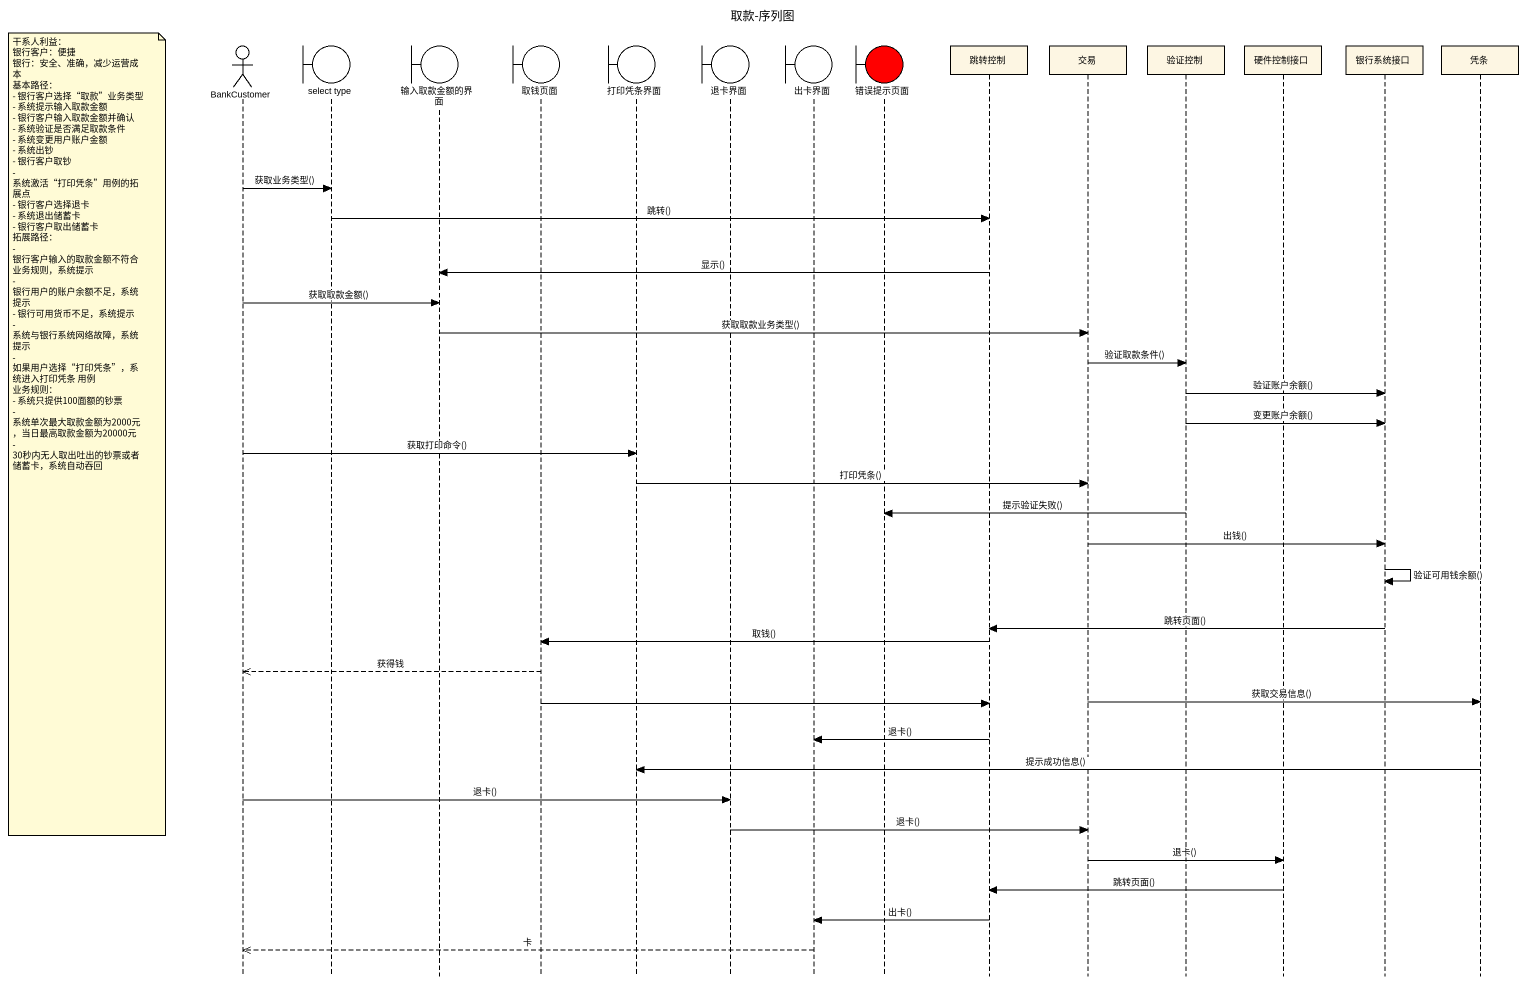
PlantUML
@startuml
title 取款-序列图
hide footbox
actor BankCustomer
boundary "select type" as select_type
boundary 输入取款金额的界面
boundary 取钱页面
boundary 打印凭条界面
boundary 退卡界面
boundary 出卡界面
boundary 错误提示页面 #FF0000
participant 跳转控制
participant 交易
participant 验证控制
participant 硬件控制接口
participant 银行系统接口
participant 凭条

BankCustomer -> select_type : 获取业务类型()
select_type -> 跳转控制 : 跳转()
跳转控制 -> 输入取款金额的界面 : 显示()
BankCustomer -> 输入取款金额的界面 : 获取取款金额()
输入取款金额的界面 -> 交易 : 获取取款业务类型()
交易 -> 验证控制 : 验证取款条件()
验证控制 -> 银行系统接口 : 验证账户余额()
验证控制 -> 银行系统接口 : 变更账户余额()
note left of BankCustomer
  干系人利益：
  银行客户：便捷
  银行：安全、准确，减少运营成本
  基本路径：
  - 银行客户选择“取款”业务类型
  - 系统提示输入取款金额
  - 银行客户输入取款金额并确认
  - 系统验证是否满足取款条件
  - 系统变更用户账户金额
  - 系统出钞
  - 银行客户取钞
  - 系统激活“打印凭条”用例的拓展点
  - 银行客户选择退卡
  - 系统退出储蓄卡
  - 银行客户取出储蓄卡
  拓展路径：
  - 银行客户输入的取款金额不符合业务规则，系统提示
  - 银行用户的账户余额不足，系统提示
  - 银行可用货币不足，系统提示
  - 系统与银行系统网络故障，系统提示
  - 如果用户选择“打印凭条”，系统进入打印凭条 用例
  业务规则：
  - 系统只提供100面额的钞票
  - 系统单次最大取款金额为2000元，当日最高取款金额为20000元
  - 30秒内无人取出吐出的钞票或者储蓄卡，系统自动吞回
end note
BankCustomer -> 打印凭条界面 : 获取打印命令()
打印凭条界面 -> 交易 : 打印凭条()
验证控制 -> 错误提示页面 : 提示验证失败()
交易 -> 银行系统接口 : 出钱()
银行系统接口 -> 银行系统接口 : 验证可用钱余额()
银行系统接口 -> 跳转控制 : 跳转页面()
跳转控制 -> 取钱页面 : 取钱()
取钱页面 -->> BankCustomer : 获得钱
交易 -> 凭条 : 获取交易信息()
取钱页面 -> 跳转控制
跳转控制 -> 出卡界面 : 退卡()
凭条 -> 打印凭条界面 : 提示成功信息()
BankCustomer -> 退卡界面 : 退卡()
退卡界面 -> 交易 : 退卡()
交易 -> 硬件控制接口 : 退卡()
硬件控制接口 -> 跳转控制 : 跳转页面()
跳转控制 -> 出卡界面 : 出卡()
出卡界面 -->> BankCustomer : 卡
@enduml
